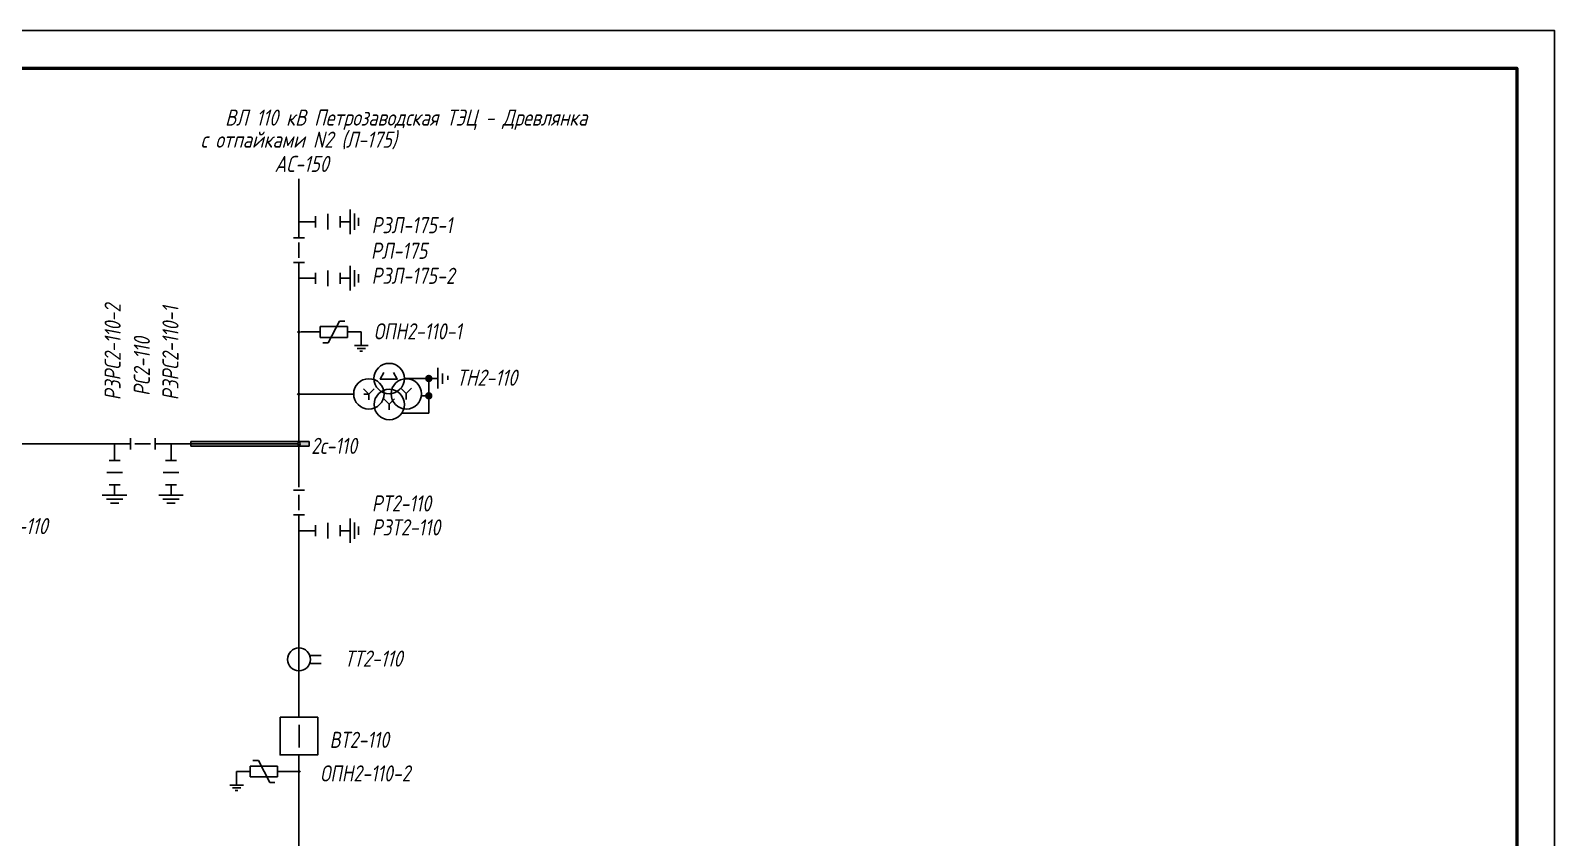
# Model space of a CAD drawing. Header units: millimetres. Extents: x 2325 to 2745, y -245 to 52.
# Drawn here: x 2542.7 to 2745.1, y -54.8 to 52.4 of the extents above; entities that cross this region are included whole.
import ezdxf
from ezdxf.enums import TextEntityAlignment as Align

# ---------------------------------------------------------------- set-up
doc = ezdxf.new("R2010")
doc.units = ezdxf.units.MM
for name, color, linetype in [('10_КВ', 32, 'Continuous'), ('110_КВ', 250, 'Continuous'), ('РАЗЪЕД_РУБИЛЬН', 150, 'Continuous'), ('ТЕКСТ', 7, 'Continuous')]:
    doc.layers.add(name, color=color, linetype=linetype)
doc.styles.add('GOST TYPE_A', font='', dxfattribs={"oblique": 11})
doc.styles.add('ГОСТ type A', font='', dxfattribs={"oblique": 15, "height": 4})
doc.styles.get('GOST TYPE_A').set_extended_font_data('GOST type A')
doc.styles.get('ГОСТ type A').set_extended_font_data('GOST type A')

# ---------------------------------------------------------------- blocks, each defined once
blk = doc.blocks.new('ОТВЕТВЛЕНИЕ')
at = {"color": 0, "linetype": 'ByBlock'}
blk.add_solid([(0, 1.06), (1.06, 0), (-1.06, 0), (0, -1.06)], dxfattribs=at)
blk = doc.blocks.new('Разъединитель вкл. норм.')
at = {"ltscale": 100}
for p, q in [((-0.37, 0), (0.37, 0)), ((-0.37, -1.63), (0.37, -1.63))]:
    blk.add_line(p, q, dxfattribs=at)
blk.add_line((0, -0.3), (0, -1.33))
blk = doc.blocks.new('ЗАЗЕМЛЕНИЕ')
at = {"color": 0, "linetype": 'ByBlock'}
for p, q in [((0, 0), (0, -2.5)), ((-3, -2.5), (3, -2.5)), ((-2, -3.5), (2, -3.5)), ((-1, -4.5), (1, -4.5))]:
    blk.add_line(p, q, dxfattribs=at)
blk = doc.blocks.new('Заземл.нож откл. норм.')
at = {"ltscale": 100}
for p, q in [((1.1, 0), (0, 0)), ((1.1, -0.37), (1.1, 0.37)), ((2.73, -0.37), (2.73, 0.37))]:
    blk.add_line(p, q, dxfattribs=at)
blk.add_line((1.91, 0.52), (1.91, -0.52))
at = {"ltscale": 100, "xscale": 0.2717159185103244, "yscale": 0.2717159185103244, "zscale": 0.2717159185103244, "rotation": 90}
blk.add_blockref('ЗАЗЕМЛЕНИЕ', (2.73, 0), dxfattribs=at)

msp = doc.modelspace()

# ---------------------------------------------------------------- hatches: boundary and pattern name
at = {"ltscale": 100}
h = msp.add_hatch(color=256, dxfattribs=at)
h.dxf.hatch_style = 1
h.paths.add_polyline_path([(2579.73, -2.85), (2579.73, -2.2), (2564.01, -2.2), (2564.01, -2.85)])
h.paths.add_polyline_path([(2578.52, -2.52, -1), (2578.19, -2.52, -1)], flags=16)

# ---------------------------------------------------------------- linework, layer by layer
at = {"color": 7}
for p, q in [((2578.36, 24.84), (2578.36, 32.66)), ((2578.36, 13.84), (2578.36, 21.59)), ((2578.64, 12.34), (2581.19, 12.34)), ((2582.24, 10.89), (2583.73, 13.79)), ((2583.73, 13.79), (2584.46, 13.79)), ((2584.82, 12.34), (2586.64, 12.34)), ((2586.64, 12.34), (2586.64, 10.52)), ((2581.55, 10.89), (2582.24, 10.89)), ((2585.73, 10.52), (2587.55, 10.52)), ((2587.18, 10.16), (2586.09, 10.16)), ((2586.82, 9.8), (2586.46, 9.8)), ((2592.37, 6.15), (2596.81, 6.15)), ((2595.6, 6.15), (2595.6, 1.55)), ((2596.81, 7.57), (2596.81, 4.81)), ((2597.41, 6.83), (2597.41, 5.44)), ((2598.13, 6.53), (2598.13, 5.96)), ((2578.36, 4.08), (2585.62, 4.08)), ((2587.65, 4.08), (2586.93, 4.8)), ((2587.65, 4.08), (2586.99, 4.08)), ((2588.37, 4.8), (2587.65, 4.08)), ((2587.65, 4.08), (2587.65, 3.3)), ((2592.61, 4.16), (2591.88, 4.88)), ((2593.33, 4.88), (2592.61, 4.16)), ((2592.61, 4.16), (2592.61, 3.38)), ((2590.35, 2.75), (2589.62, 3.47)), ((2591.07, 3.47), (2590.35, 2.75)), ((2590.35, 2.75), (2590.35, 1.98)), ((2595.6, 3.85), (2594.63, 3.85)), ((2595.6, 1.55), (2592.03, 1.55)), ((2579.73, -2.85), (2564.01, -2.85)), ((2579.73, -2.85), (2579.73, -2.2)), ((2578.41, -39.85), (2578.41, -42.85)), ((2571.89, -46.05), (2570.07, -46.05)), ((2570.07, -46.05), (2570.07, -47.86)), ((2572.98, -44.59), (2572.25, -44.59)), ((2574.47, -47.5), (2572.98, -44.59)), ((2578.07, -46.05), (2575.52, -46.05)), ((2570.98, -47.86), (2569.17, -47.86)), ((2569.53, -48.23), (2570.62, -48.23)), ((2575.16, -47.5), (2574.47, -47.5)), ((2569.89, -48.59), (2570.26, -48.59))]:
    msp.add_line(p, q, dxfattribs=at)
at = {"color": 7, "linetype": 'Continuous'}
for p, q in [((2581.19, 11.61), (2581.19, 13.07)), ((2581.19, 13.07), (2584.82, 13.07)), ((2584.82, 13.07), (2584.82, 11.61)), ((2584.82, 11.61), (2581.19, 11.61)), ((2575.52, -45.32), (2571.89, -45.32)), ((2571.89, -45.32), (2571.89, -46.77)), ((2575.52, -46.77), (2575.52, -45.32)), ((2571.89, -46.77), (2575.52, -46.77))]:
    msp.add_line(p, q, dxfattribs=at)
at = {"ltscale": 100}
for p, q in [((2579.73, -2.2), (2564.01, -2.2)), ((2564.01, -2.2), (2564.01, -2.85)), ((2579.78, -30.63), (2581.29, -30.63)), ((2579.78, -31.7), (2581.29, -31.7))]:
    msp.add_line(p, q, dxfattribs=at)
at = {"color": 7}
for points in [[(2745.14, -244.59), (2325.15, -244.59), (2325.15, 52.38), (2745.14, 52.38)], [(2575.86, -38.85), (2580.86, -38.85), (2580.86, -43.85), (2575.86, -43.85)]]:
    msp.add_lwpolyline(points, close=True, dxfattribs=at)
at = {"color": 7, "lineweight": 50}
msp.add_lwpolyline([(2740.14, -239.59), (2345.15, -239.59), (2345.15, 47.38), (2740.14, 47.38)], close=True, dxfattribs=at)
at = {"color": 7}
msp.add_lwpolyline([(2590.92, 6.94), (2591.42, 6.08), (2589.15, 6.08), (2589.64, 6.94)], dxfattribs=at)
at = {"color": 7, "const_width": 0.493}
for points in [[(2595.6, 6.4, 1), (2595.6, 5.91, 1)], [(2595.6, 4.1, 1), (2595.6, 3.61, 1)]]:
    msp.add_lwpolyline(points, format="xyb", close=True, dxfattribs=at)
at = {"color": 7}
for centre, radius in [((2590.34, 6.15), 2.02), ((2587.65, 4.11), 2.02), ((2592.62, 4.11), 2.02), ((2590.36, 2.7), 2.02), ((2578.36, -2.52), 0.169), ((2578.36, -2.52), 0.169), ((2578.36, -2.52), 0.169)]:
    msp.add_circle(centre, radius, dxfattribs=at)
at = {"ltscale": 100}
msp.add_circle((2578.36, -31.16), 1.52, dxfattribs=at)
at = {"layer": '10_КВ', "color": 7}
msp.add_line((2578.36, -52.57), (2578.36, -59.84), dxfattribs=at)
at = {"layer": '110_КВ', "color": 7}
for p, q in [((2578.36, 12.75), (2578.36, 16.57)), ((2578.36, -2.35), (2578.36, 11.93)), ((2537.99, -2.52), (2555.99, -2.52)), ((2578.19, -2.52), (2559.24, -2.52)), ((2578.36, -2.35), (2578.36, -2.34)), ((2578.36, -8.28), (2578.36, -2.69)), ((2578.36, -11.94), (2578.36, -38.85)), ((2578.36, -43.85), (2578.36, -54.38))]:
    msp.add_line(p, q, dxfattribs=at)
msp.add_lwpolyline([(2578.36, 11.93), (2578.36, 19.29)], dxfattribs=at)

# ---------------------------------------------------------------- block references
at = {"color": 7, "yscale": 2, "zscale": 2}
for name, p, xscale, rotation in [('Заземл.нож откл. норм.', (2578.36, 26.97), -2, 180.0000000012416), ('Разъединитель вкл. норм.', (2559.24, -2.52), 2, 270), ('Заземл.нож откл. норм.', (2553.87, -2.52), 2, 270), ('Заземл.нож откл. норм.', (2561.37, -2.52), -2, 90)]:
    msp.add_blockref(name, p, dxfattribs=dict(at, xscale=xscale, rotation=rotation))
for name, p, xscale in [('Разъединитель вкл. норм.', (2578.36, 24.84), -2), ('Разъединитель вкл. норм.', (2578.36, 24.84), 2), ('Заземл.нож откл. норм.', (2578.36, 19.47), 2), ('Разъединитель вкл. норм.', (2578.36, -8.68), 2), ('Заземл.нож откл. норм.', (2578.36, -14.06), 2)]:
    msp.add_blockref(name, p, dxfattribs=dict(at, xscale=xscale))
at = {"layer": '110_КВ', "color": 7, "xscale": 0.2710387092091057, "yscale": 0.2710387092091057, "zscale": 0.2710387092091057}
msp.add_blockref('ОТВЕТВЛЕНИЕ', (2578.36, 4.08), dxfattribs=at)
at = {"layer": 'РАЗЪЕД_РУБИЛЬН', "color": 7, "yscale": 0.2710387092091057}
for p, xscale, zscale in [((2578.36, 12.34), -0.2710387092091057, 0.2710387092086675), ((2578.36, -46.05), 0.2710387092091057, 0.2710387092091057)]:
    msp.add_blockref('ОТВЕТВЛЕНИЕ', p, dxfattribs=dict(at, xscale=xscale, zscale=zscale))

# ---------------------------------------------------------------- texts
at = {"color": 7, "style": 'GOST TYPE_A', "oblique": 11}
for s, p in [('РЗЛ-175-1', (2588.02, 25.45)), ('РЛ-175', (2587.94, 22.05)), ('РЗЛ-175-2', (2588.02, 18.73)), ('ОПН2-110-1', (2588.32, 11.35)), ('2с-110', (2579.99, -3.86)), ('РТ2-110', (2588.05, -11.51)), ('РЗТ2-110', (2588.05, -14.69)), ('ОПН2-110-2', (2581.19, -47.37))]:
    msp.add_text(s, height=2.139, dxfattribs=at).set_placement(p)
for s, height, p in [('РЗРС2-110-2', 2.1389, (2554.68, 3.28)), ('РЗРС2-110-1', 2.1389, (2562.36, 3.28)), ('РС2-110', 2.139, (2558.56, 3.86))]:
    msp.add_text(s, height=height, rotation=90, dxfattribs=at).set_placement(p)
at = {"color": 7, "insert": (2582.44, -40.77), "char_height": 2.139, "width": 9.5811, "attachment_point": 1, "style": 'GOST TYPE_A'}
msp.add_mtext('ВТ2-110', dxfattribs=at)
at = {"layer": 'ТЕКСТ', "color": 0, "style": 'ГОСТ type A', "oblique": 15}
for s, p in [('ВЛ 110 кВ Петрозаводская ТЭЦ - Древлянка', (2592.6, 39.74)), ('с отпайками N2 (Л-175)', (2578.31, 36.81))]:
    msp.add_text(s, height=2.1389, dxfattribs=at).set_placement(p, align=Align.CENTER)
at = {"layer": 'ТЕКСТ', "color": 7, "style": 'ГОСТ type A', "oblique": 15}
for s, p in [('АС-150', (2578.7, 33.59)), ('ОРУ-110', (2541, -14.52)), ('ТТ2-110', (2588.23, -32.12))]:
    msp.add_text(s, height=2.139, dxfattribs=at).set_placement(p, align=Align.CENTER)
at = {"layer": 'ТЕКСТ', "color": 7, "insert": (2599.3, 7.33), "char_height": 2.139, "width": 9.5811, "attachment_point": 1, "style": 'ГОСТ type A'}
msp.add_mtext('ТН2-110', dxfattribs=at)

doc.saveas('drawing.dxf')
